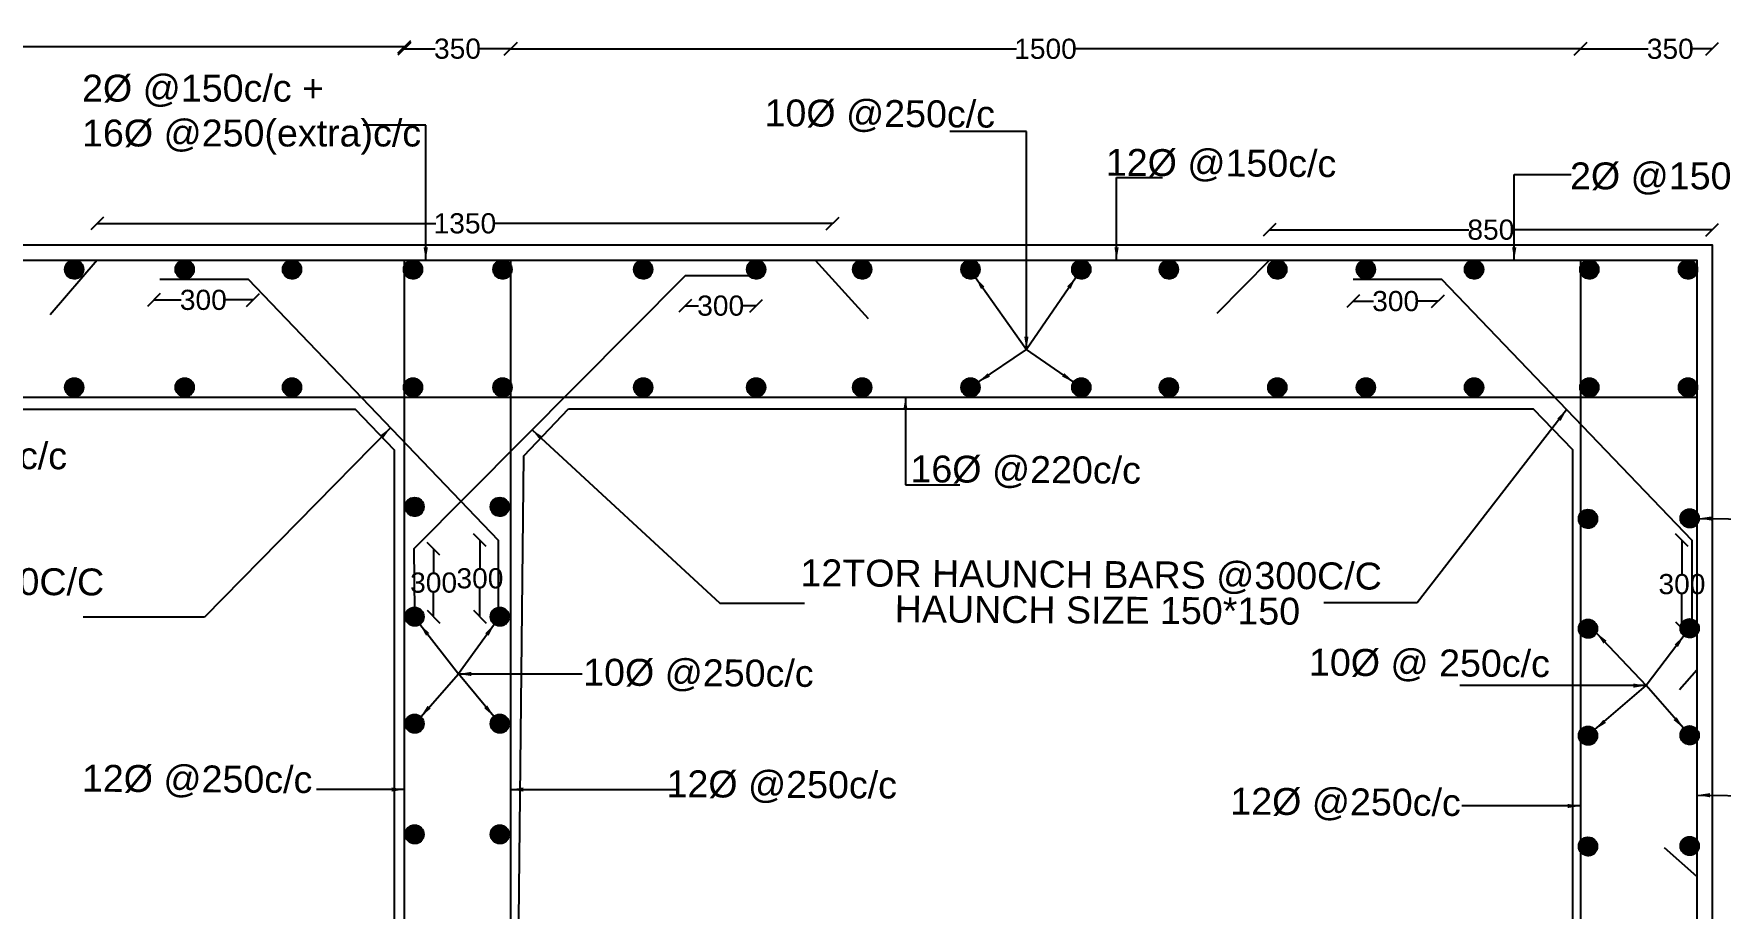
# Model space of a CAD drawing. Header units: millimetres. Extents: x 5124 to 6568637, y 2311 to 91879094.
# Drawn here: x 3779223 to 3791783, y 45939968 to 45946482 of the extents above; entities that cross this region are included whole.
import ezdxf

# ---------------------------------------------------------------- set-up
doc = ezdxf.new("R2010")
doc.units = ezdxf.units.MM
doc.header["$MEASUREMENT"] = 0
doc.layers.add('DIMENSION', color=7, linetype='Continuous')
doc.layers.add('DRAWING', color=7, linetype='Continuous')
doc.styles.get("Standard").update_dxf_attribs({"font": 'arial.ttf', "height": 150})
doc.dimstyles.get("Standard").update_dxf_attribs({"dimtxt": 200, "dimasz": 110, "dimexe": 0.18, "dimexo": 0.0625, "dimgap": 0.09, "dimtad": 0, "dimtih": 1, "dimtoh": 1, "dimdec": 0, "dimzin": 0, "dimdsep": 46, "dimtxsty": 'Standard', "dimblk": 'OBLIQUE', "dimcen": 0.09, "dimse1": 1, "dimse2": 1, "dimadec": 0, "dimazin": 0, "dimtfac": 1, "dimtdec": 0, "dimtofl": 0, "dimtmove": 0, "dimatfit": 3, "dimfxl": 1, "dimtolj": 1, "dimtzin": 0, "dimarcsym": 0})

# ---------------------------------------------------------------- blocks, each defined once
blk = doc.blocks.new('_Oblique')
at = {"color": 0, "linetype": 'ByBlock', "lineweight": -2}
blk.add_line((-0.5, -0.5), (0.5, 0.5), dxfattribs=at)
blk = doc.blocks.new('*D67')
at = {"layer": 'Defpoints', "color": 0, "transparency": 16777216}
for p in [(3781983, 45946384), (3774004, 45944795), (3781983, 45944795)]:
    blk.add_point(p, dxfattribs=at)
at = {"layer": 'DIMENSION', "color": 0, "lineweight": -2, "transparency": 16777216}
for p, q in [((3774004, 45946384), (3777777, 45946384)), ((3781983, 45946384), (3778210, 45946384))]:
    blk.add_line(p, q, dxfattribs=at)
at = {"layer": 'DIMENSION', "color": 0, "lineweight": -2, "transparency": 16777216, "xscale": 95, "yscale": 95, "zscale": 95, "rotation": 180}
blk.add_blockref('_Oblique', (3774004, 45946384), dxfattribs=at)
at = {"layer": 'DIMENSION', "color": 0, "lineweight": -2, "transparency": 16777216, "xscale": 95, "yscale": 95, "zscale": 95}
blk.add_blockref('_Oblique', (3781983, 45946384), dxfattribs=at)
at = {"layer": 'DIMENSION', "color": 0, "transparency": 16777216, "insert": (3777993, 45946384), "char_height": 150, "attachment_point": 5}
blk.add_mtext('\\A1;1500', dxfattribs=at)
blk = doc.blocks.new('*D68')
at = {"layer": 'Defpoints', "color": 0, "transparency": 16777216}
for p in [(3782775, 45946370), (3781983, 45944795), (3782775, 45944795)]:
    blk.add_point(p, dxfattribs=at)
at = {"layer": 'DIMENSION', "color": 0, "lineweight": -2, "transparency": 16777216}
for p, q in [((3781983, 45946370), (3782213, 45946370)), ((3782775, 45946370), (3782544, 45946370))]:
    blk.add_line(p, q, dxfattribs=at)
at = {"layer": 'DIMENSION', "color": 0, "lineweight": -2, "transparency": 16777216, "xscale": 95, "yscale": 95, "zscale": 95, "rotation": 180}
blk.add_blockref('_Oblique', (3781983, 45946370), dxfattribs=at)
at = {"layer": 'DIMENSION', "color": 0, "lineweight": -2, "transparency": 16777216, "xscale": 95, "yscale": 95, "zscale": 95}
blk.add_blockref('_Oblique', (3782775, 45946370), dxfattribs=at)
at = {"layer": 'DIMENSION', "color": 0, "transparency": 16777216, "insert": (3782379, 45946370), "char_height": 150, "attachment_point": 5}
blk.add_mtext('\\A1;350', dxfattribs=at)
blk = doc.blocks.new('*D69')
at = {"layer": 'Defpoints', "color": 0, "transparency": 16777216}
for p in [(3790742, 45946369), (3782775, 45944759), (3790742, 45944795)]:
    blk.add_point(p, dxfattribs=at)
at = {"layer": 'DIMENSION', "color": 0, "lineweight": -2, "transparency": 16777216}
for p, q in [((3782775, 45946369), (3786541, 45946369)), ((3790742, 45946369), (3786975, 45946369))]:
    blk.add_line(p, q, dxfattribs=at)
at = {"layer": 'DIMENSION', "color": 0, "lineweight": -2, "transparency": 16777216, "xscale": 95, "yscale": 95, "zscale": 95, "rotation": 180}
blk.add_blockref('_Oblique', (3782775, 45946369), dxfattribs=at)
at = {"layer": 'DIMENSION', "color": 0, "lineweight": -2, "transparency": 16777216, "xscale": 95, "yscale": 95, "zscale": 95}
blk.add_blockref('_Oblique', (3790742, 45946369), dxfattribs=at)
at = {"layer": 'DIMENSION', "color": 0, "transparency": 16777216, "insert": (3786758, 45946369), "char_height": 150, "attachment_point": 5}
blk.add_mtext('\\A1;1500', dxfattribs=at)
blk = doc.blocks.new('*D70')
at = {"layer": 'Defpoints', "color": 0, "transparency": 16777216}
for p in [(3791723, 45946369), (3791723, 45946123), (3790742, 45932826)]:
    blk.add_point(p, dxfattribs=at)
at = {"layer": 'DIMENSION', "color": 0, "lineweight": -2, "transparency": 16777216}
for p, q in [((3790742, 45946369), (3791246, 45946369)), ((3791723, 45946369), (3791577, 45946369))]:
    blk.add_line(p, q, dxfattribs=at)
at = {"layer": 'DIMENSION', "color": 0, "lineweight": -2, "transparency": 16777216, "xscale": 95, "yscale": 95, "zscale": 95, "rotation": 180}
blk.add_blockref('_Oblique', (3790742, 45946369), dxfattribs=at)
at = {"layer": 'DIMENSION', "color": 0, "lineweight": -2, "transparency": 16777216, "xscale": 95, "yscale": 95, "zscale": 95}
blk.add_blockref('_Oblique', (3791723, 45946369), dxfattribs=at)
at = {"layer": 'DIMENSION', "color": 0, "transparency": 16777216, "insert": (3791411, 45946369), "char_height": 150, "attachment_point": 5}
blk.add_mtext('\\A1;350', dxfattribs=at)
blk = doc.blocks.new('*D71')
at = {"layer": 'Defpoints', "color": 0, "transparency": 16777216}
for p in [(3785173, 45945069), (3779695, 45944795), (3785173, 45944795)]:
    blk.add_point(p, dxfattribs=at)
at = {"layer": 'DIMENSION', "color": 0, "lineweight": -2, "transparency": 16777216}
for p, q in [((3779695, 45945069), (3782217, 45945069)), ((3785173, 45945069), (3782651, 45945069))]:
    blk.add_line(p, q, dxfattribs=at)
at = {"layer": 'DIMENSION', "color": 0, "lineweight": -2, "transparency": 16777216, "xscale": 95, "yscale": 95, "zscale": 95, "rotation": 180}
blk.add_blockref('_Oblique', (3779695, 45945069), dxfattribs=at)
at = {"layer": 'DIMENSION', "color": 0, "lineweight": -2, "transparency": 16777216, "xscale": 95, "yscale": 95, "zscale": 95}
blk.add_blockref('_Oblique', (3785173, 45945069), dxfattribs=at)
at = {"layer": 'DIMENSION', "color": 0, "transparency": 16777216, "insert": (3782434, 45945069), "char_height": 150, "attachment_point": 5}
blk.add_mtext('\\A1;1350', dxfattribs=at)
blk = doc.blocks.new('*D72')
at = {"layer": 'Defpoints', "color": 0, "transparency": 16777216}
for p in [(3784075, 45944679), (3784603, 45944657), (3784075, 45944456)]:
    blk.add_point(p, dxfattribs=at)
at = {"layer": 'DIMENSION', "color": 0, "lineweight": -2, "transparency": 16777216}
for p, q in [((3784075, 45944456), (3784174, 45944456)), ((3784603, 45944456), (3784505, 45944456))]:
    blk.add_line(p, q, dxfattribs=at)
at = {"layer": 'DIMENSION', "color": 0, "lineweight": -2, "transparency": 16777216, "xscale": 95, "yscale": 95, "zscale": 95, "rotation": 180}
blk.add_blockref('_Oblique', (3784075, 45944456), dxfattribs=at)
at = {"layer": 'DIMENSION', "color": 0, "lineweight": -2, "transparency": 16777216, "xscale": 95, "yscale": 95, "zscale": 95}
blk.add_blockref('_Oblique', (3784603, 45944456), dxfattribs=at)
at = {"layer": 'DIMENSION', "color": 0, "transparency": 16777216, "insert": (3784339, 45944456), "char_height": 150, "attachment_point": 5}
blk.add_mtext('\\A1;300', dxfattribs=at)
blk = doc.blocks.new('*D73')
at = {"layer": 'Defpoints', "color": 0, "transparency": 16777216}
for p in [(3780117, 45944643), (3780856, 45944616), (3780856, 45944499)]:
    blk.add_point(p, dxfattribs=at)
at = {"layer": 'DIMENSION', "color": 0, "lineweight": -2, "transparency": 16777216}
for p, q in [((3780117, 45944499), (3780321, 45944499)), ((3780856, 45944499), (3780652, 45944499))]:
    blk.add_line(p, q, dxfattribs=at)
at = {"layer": 'DIMENSION', "color": 0, "lineweight": -2, "transparency": 16777216, "xscale": 95, "yscale": 95, "zscale": 95, "rotation": 180}
blk.add_blockref('_Oblique', (3780117, 45944499), dxfattribs=at)
at = {"layer": 'DIMENSION', "color": 0, "lineweight": -2, "transparency": 16777216, "xscale": 95, "yscale": 95, "zscale": 95}
blk.add_blockref('_Oblique', (3780856, 45944499), dxfattribs=at)
at = {"layer": 'DIMENSION', "color": 0, "transparency": 16777216, "insert": (3780486, 45944499), "char_height": 150, "attachment_point": 5}
blk.add_mtext('\\A1;300', dxfattribs=at)
blk = doc.blocks.new('*D81')
at = {"layer": 'Defpoints', "color": 0, "transparency": 16777216}
for p in [(3782053, 45942646), (3782201, 45942646), (3782059, 45942140)]:
    blk.add_point(p, dxfattribs=at)
at = {"layer": 'DIMENSION', "color": 0, "lineweight": -2, "transparency": 16777216}
for p, q in [((3782201, 45942646), (3782201, 45942470)), ((3782201, 45942140), (3782201, 45942316))]:
    blk.add_line(p, q, dxfattribs=at)
at = {"layer": 'DIMENSION', "color": 0, "lineweight": -2, "transparency": 16777216, "xscale": 95, "yscale": 95, "zscale": 95}
for p, rotation in [((3782201, 45942646), 90), ((3782201, 45942140), 270)]:
    blk.add_blockref('_Oblique', p, dxfattribs=dict(at, rotation=rotation))
at = {"layer": 'DIMENSION', "color": 0, "transparency": 16777216, "insert": (3782201, 45942393), "char_height": 150, "attachment_point": 5}
blk.add_mtext('\\A1;300', dxfattribs=at)
blk = doc.blocks.new('*D82')
at = {"layer": 'Defpoints', "color": 0, "transparency": 16777216}
for p in [(3782682, 45942710), (3782546, 45942140), (3782694, 45942140)]:
    blk.add_point(p, dxfattribs=at)
at = {"layer": 'DIMENSION', "color": 0, "lineweight": -2, "transparency": 16777216}
for p, q in [((3782546, 45942710), (3782546, 45942502)), ((3782546, 45942140), (3782546, 45942348))]:
    blk.add_line(p, q, dxfattribs=at)
at = {"layer": 'DIMENSION', "color": 0, "lineweight": -2, "transparency": 16777216, "xscale": 95, "yscale": 95, "zscale": 95}
for p, rotation in [((3782546, 45942710), 90), ((3782546, 45942140), 270)]:
    blk.add_blockref('_Oblique', p, dxfattribs=dict(at, rotation=rotation))
at = {"layer": 'DIMENSION', "color": 0, "transparency": 16777216, "insert": (3782546, 45942425), "char_height": 150, "attachment_point": 5}
blk.add_mtext('\\A1;300', dxfattribs=at)
blk = doc.blocks.new('*D83')
at = {"layer": 'Defpoints', "color": 0, "transparency": 16777216}
for p in [(3789050, 45944654), (3789681, 45944654), (3789681, 45944490)]:
    blk.add_point(p, dxfattribs=at)
at = {"layer": 'DIMENSION', "color": 0, "lineweight": -2, "transparency": 16777216}
for p, q in [((3789050, 45944490), (3789200, 45944490)), ((3789681, 45944490), (3789531, 45944490))]:
    blk.add_line(p, q, dxfattribs=at)
at = {"layer": 'DIMENSION', "color": 0, "lineweight": -2, "transparency": 16777216, "xscale": 95, "yscale": 95, "zscale": 95, "rotation": 180}
blk.add_blockref('_Oblique', (3789050, 45944490), dxfattribs=at)
at = {"layer": 'DIMENSION', "color": 0, "lineweight": -2, "transparency": 16777216, "xscale": 95, "yscale": 95, "zscale": 95}
blk.add_blockref('_Oblique', (3789681, 45944490), dxfattribs=at)
at = {"layer": 'DIMENSION', "color": 0, "transparency": 16777216, "insert": (3789366, 45944490), "char_height": 150, "attachment_point": 5}
blk.add_mtext('\\A1;300', dxfattribs=at)
blk = doc.blocks.new('*D84')
at = {"layer": 'Defpoints', "color": 0, "transparency": 16777216}
for p in [(3791723, 45945022), (3788427, 45944795), (3791723, 45944726)]:
    blk.add_point(p, dxfattribs=at)
at = {"layer": 'DIMENSION', "color": 0, "lineweight": -2, "transparency": 16777216}
for p, q in [((3788427, 45945022), (3789910, 45945022)), ((3791723, 45945022), (3790241, 45945022))]:
    blk.add_line(p, q, dxfattribs=at)
at = {"layer": 'DIMENSION', "color": 0, "lineweight": -2, "transparency": 16777216, "xscale": 95, "yscale": 95, "zscale": 95, "rotation": 180}
blk.add_blockref('_Oblique', (3788427, 45945022), dxfattribs=at)
at = {"layer": 'DIMENSION', "color": 0, "lineweight": -2, "transparency": 16777216, "xscale": 95, "yscale": 95, "zscale": 95}
blk.add_blockref('_Oblique', (3791723, 45945022), dxfattribs=at)
at = {"layer": 'DIMENSION', "color": 0, "transparency": 16777216, "insert": (3790075, 45945022), "char_height": 150, "attachment_point": 5}
blk.add_mtext('\\A1;850', dxfattribs=at)
blk = doc.blocks.new('*D85')
at = {"layer": 'Defpoints', "color": 0, "transparency": 16777216}
for p in [(3791571, 45942710), (3791498, 45942054), (3791555, 45942054)]:
    blk.add_point(p, dxfattribs=at)
at = {"layer": 'DIMENSION', "color": 0, "lineweight": -2, "transparency": 16777216}
for p, q in [((3791498, 45942710), (3791498, 45942459)), ((3791498, 45942054), (3791498, 45942305))]:
    blk.add_line(p, q, dxfattribs=at)
at = {"layer": 'DIMENSION', "color": 0, "lineweight": -2, "transparency": 16777216, "xscale": 95, "yscale": 95, "zscale": 95}
for p, rotation in [((3791498, 45942710), 90), ((3791498, 45942054), 270)]:
    blk.add_blockref('_Oblique', p, dxfattribs=dict(at, rotation=rotation))
at = {"layer": 'DIMENSION', "color": 0, "transparency": 16777216, "insert": (3791498, 45942382), "char_height": 150, "attachment_point": 5}
blk.add_mtext('\\A1;300', dxfattribs=at)

msp = doc.modelspace()

# ---------------------------------------------------------------- hatches: boundary and pattern name
at = {"layer": 'DRAWING'}
h = msp.add_hatch(dxfattribs=at)
h.set_pattern_fill('ANSI31', color=256, scale=0.911215, style=0)
h.set_pattern_definition([(45, (504510.06218, 4078935.02921), (-0.0805408256441, 0.0805408256441), [])])
h.paths.add_polyline_path([(3779593.5, 45944726.3, 0.9586945), (3779455.7, 45944732.1), (3779455.7, 45944720.4, 0.9586945)])
h = msp.add_hatch(dxfattribs=at)
h.set_pattern_fill('ANSI31', color=256, scale=0.911215, style=0)
h.set_pattern_definition([(45, (505332.8922, 4078935.02921), (-0.0805408256441, 0.0805408256441), [])])
h.paths.add_polyline_path([(3780416.3, 45944726.3, 0.9586945), (3780278.5, 45944732.1), (3780278.5, 45944720.4, 0.9586945)])
h = msp.add_hatch(dxfattribs=at)
h.set_pattern_fill('ANSI31', color=256, scale=0.911215, style=0)
h.set_pattern_definition([(45, (506132.35743, 4078935.02921), (-0.0805408256441, 0.0805408256441), [])])
h.paths.add_polyline_path([(3781215.8, 45944726.3, 0.9586945), (3781078, 45944732.1), (3781078, 45944720.4, 0.9586945)])
h = msp.add_hatch(dxfattribs=at)
h.set_pattern_fill('ANSI31', color=256, scale=0.911215, style=0)
h.set_pattern_definition([(45, (507033.4595, 4078935.02921), (-0.0805408256441, 0.0805408256441), [])])
h.paths.add_polyline_path([(3782116.9, 45944726.3, 0.9586945), (3781979.1, 45944732.1), (3781979.1, 45944720.4, 0.9586945)])
h = msp.add_hatch(dxfattribs=at)
h.set_pattern_fill('ANSI31', color=256, scale=0.911215, style=0)
h.set_pattern_definition([(45, (507699.87523, 4078935.02921), (-0.0805408256441, 0.0805408256441), [])])
h.paths.add_polyline_path([(3782783.3, 45944726.3, 0.9586945), (3782645.5, 45944732.1), (3782645.5, 45944720.4, 0.9586945)])
h = msp.add_hatch(dxfattribs=at)
h.set_pattern_fill('ANSI31', color=256, scale=0.911215, style=0)
h.set_pattern_definition([(45, (508747.65626, 4078935.02921), (-0.0805408256441, 0.0805408256441), [])])
h.paths.add_polyline_path([(3783831.1, 45944726.3, 0.9586945), (3783693.3, 45944732.1), (3783693.3, 45944720.4, 0.9586945)])
h = msp.add_hatch(dxfattribs=at)
h.set_pattern_fill('ANSI31', color=256, scale=0.911215, style=0)
h.set_pattern_definition([(45, (509588.52909, 4078935.02921), (-0.0805408256441, 0.0805408256441), [])])
h.paths.add_polyline_path([(3784672, 45944726.3, 0.9586945), (3784534.2, 45944732.1), (3784534.2, 45944720.4, 0.9586945)])
h = msp.add_hatch(dxfattribs=at)
h.set_pattern_fill('ANSI31', color=256, scale=0.911215, style=0)
h.set_pattern_definition([(45, (510378.25899, 4078935.02921), (-0.0805408256441, 0.0805408256441), [])])
h.paths.add_polyline_path([(3785461.7, 45944726.3, 0.9586945), (3785323.9, 45944732.1), (3785323.9, 45944720.4, 0.9586945)])
h = msp.add_hatch(dxfattribs=at)
h.set_pattern_fill('ANSI31', color=256, scale=0.911215, style=0)
h.set_pattern_definition([(45, (511185.38268, 4078935.02921), (-0.0805408256441, 0.0805408256441), [])])
h.paths.add_polyline_path([(3786268.8, 45944726.3, 0.9586945), (3786131, 45944732.1), (3786131, 45944720.4, 0.9586945)])
h = msp.add_hatch(dxfattribs=at)
h.set_pattern_fill('ANSI31', color=256, scale=0.911215, style=0)
h.set_pattern_definition([(45, (512010.41938, 4078935.02921), (-0.0805408256441, 0.0805408256441), [])])
h.paths.add_polyline_path([(3787093.9, 45944726.3, 0.9586945), (3786956.1, 45944732.1), (3786956.1, 45944720.4, 0.9586945)])
h = msp.add_hatch(dxfattribs=at)
h.set_pattern_fill('ANSI31', color=256, scale=0.911215, style=0)
h.set_pattern_definition([(45, (512662.68643, 4078935.02921), (-0.0805408256441, 0.0805408256441), [])])
h.paths.add_polyline_path([(3787746.1, 45944726.3, 0.9586945), (3787608.3, 45944732.1), (3787608.3, 45944720.4, 0.9586945)])
h = msp.add_hatch(dxfattribs=at)
h.set_pattern_fill('ANSI31', color=256, scale=0.911215, style=0)
h.set_pattern_definition([(45, (513469.81012, 4078935.02921), (-0.0805408256441, 0.0805408256441), [])])
h.paths.add_polyline_path([(3788553.3, 45944726.3, 0.9586945), (3788415.5, 45944732.1), (3788415.5, 45944720.4, 0.9586945)])
h = msp.add_hatch(dxfattribs=at)
h.set_pattern_fill('ANSI31', color=256, scale=0.911215, style=0)
h.set_pattern_definition([(45, (514129.86544, 4078935.02921), (-0.0805408256441, 0.0805408256441), [])])
h.paths.add_polyline_path([(3789213.3, 45944726.3, 0.9586945), (3789075.5, 45944732.1), (3789075.5, 45944720.4, 0.9586945)])
h = msp.add_hatch(dxfattribs=at)
h.set_pattern_fill('ANSI31', color=256, scale=0.911215, style=0)
h.set_pattern_definition([(45, (514935.43147, 4078935.02921), (-0.0805408256441, 0.0805408256441), [])])
h.paths.add_polyline_path([(3790018.9, 45944726.3, 0.9586945), (3789881.1, 45944732.1), (3789881.1, 45944720.4, 0.9586945)])
h = msp.add_hatch(dxfattribs=at)
h.set_pattern_fill('ANSI31', color=256, scale=0.911215, style=0)
h.set_pattern_definition([(45, (515793.56829, 4078935.02921), (-0.0805408256441, 0.0805408256441), [])])
h.paths.add_polyline_path([(3790877, 45944726.3, 0.9586945), (3790739.2, 45944732.1), (3790739.2, 45944720.4, 0.9586945)])
h = msp.add_hatch(dxfattribs=at)
h.set_pattern_fill('ANSI31', color=256, scale=0.911215, style=0)
h.set_pattern_definition([(45, (516528.39093, 4078935.02921), (-0.0805408256441, 0.0805408256441), [])])
h.paths.add_polyline_path([(3791611.8, 45944726.3, 0.9586945), (3791474, 45944732.1), (3791474, 45944720.4, 0.9586945)])
h = msp.add_hatch(dxfattribs=at)
h.set_pattern_fill('ANSI31', color=256, scale=0.911215, style=0)
h.set_pattern_definition([(45, (504510.06218, 4078056.74229), (-0.0805408256441, 0.0805408256441), [])])
h.paths.add_polyline_path([(3779593.5, 45943848, 0.9586945), (3779455.7, 45943853.8), (3779455.7, 45943842.2, 0.9586945)])
h = msp.add_hatch(dxfattribs=at)
h.set_pattern_fill('ANSI31', color=256, scale=0.911215, style=0)
h.set_pattern_definition([(45, (505332.8922, 4078056.74229), (-0.0805408256441, 0.0805408256441), [])])
h.paths.add_polyline_path([(3780416.3, 45943848, 0.9586945), (3780278.5, 45943853.8), (3780278.5, 45943842.2, 0.9586945)])
h = msp.add_hatch(dxfattribs=at)
h.set_pattern_fill('ANSI31', color=256, scale=0.911215, style=0)
h.set_pattern_definition([(45, (506132.35743, 4078056.74229), (-0.0805408256441, 0.0805408256441), [])])
h.paths.add_polyline_path([(3781215.8, 45943848, 0.9586945), (3781078, 45943853.8), (3781078, 45943842.2, 0.9586945)])
h = msp.add_hatch(dxfattribs=at)
h.set_pattern_fill('ANSI31', color=256, scale=0.911215, style=0)
h.set_pattern_definition([(45, (507033.4595, 4078056.74229), (-0.0805408256441, 0.0805408256441), [])])
h.paths.add_polyline_path([(3782116.9, 45943848, 0.9586945), (3781979.1, 45943853.8), (3781979.1, 45943842.2, 0.9586945)])
h = msp.add_hatch(dxfattribs=at)
h.set_pattern_fill('ANSI31', color=256, scale=0.911215, style=0)
h.set_pattern_definition([(45, (507699.87523, 4078056.74229), (-0.0805408256441, 0.0805408256441), [])])
h.paths.add_polyline_path([(3782783.3, 45943848, 0.9586945), (3782645.5, 45943853.8), (3782645.5, 45943842.2, 0.9586945)])
h = msp.add_hatch(dxfattribs=at)
h.set_pattern_fill('ANSI31', color=256, scale=0.911215, style=0)
h.set_pattern_definition([(45, (508747.65626, 4078056.74229), (-0.0805408256441, 0.0805408256441), [])])
h.paths.add_polyline_path([(3783831.1, 45943848, 0.9586945), (3783693.3, 45943853.8), (3783693.3, 45943842.2, 0.9586945)])
h = msp.add_hatch(dxfattribs=at)
h.set_pattern_fill('ANSI31', color=256, scale=0.911215, style=0)
h.set_pattern_definition([(45, (509588.52909, 4078056.74229), (-0.0805408256441, 0.0805408256441), [])])
h.paths.add_polyline_path([(3784672, 45943848, 0.9586945), (3784534.2, 45943853.8), (3784534.2, 45943842.2, 0.9586945)])
h = msp.add_hatch(dxfattribs=at)
h.set_pattern_fill('ANSI31', color=256, scale=0.911215, style=0)
h.set_pattern_definition([(45, (510378.25899, 4078056.74229), (-0.0805408256441, 0.0805408256441), [])])
h.paths.add_polyline_path([(3785461.7, 45943848, 0.9586945), (3785323.9, 45943853.8), (3785323.9, 45943842.2, 0.9586945)])
h = msp.add_hatch(dxfattribs=at)
h.set_pattern_fill('ANSI31', color=256, scale=0.911215, style=0)
h.set_pattern_definition([(45, (511185.38268, 4078056.74229), (-0.0805408256441, 0.0805408256441), [])])
h.paths.add_polyline_path([(3786268.8, 45943848, 0.9586945), (3786131, 45943853.8), (3786131, 45943842.2, 0.9586945)])
h = msp.add_hatch(dxfattribs=at)
h.set_pattern_fill('ANSI31', color=256, scale=0.911215, style=0)
h.set_pattern_definition([(45, (512010.41938, 4078056.74229), (-0.0805408256441, 0.0805408256441), [])])
h.paths.add_polyline_path([(3787093.9, 45943848, 0.9586945), (3786956.1, 45943853.8), (3786956.1, 45943842.2, 0.9586945)])
h = msp.add_hatch(dxfattribs=at)
h.set_pattern_fill('ANSI31', color=256, scale=0.911215, style=0)
h.set_pattern_definition([(45, (512662.68643, 4078056.74229), (-0.0805408256441, 0.0805408256441), [])])
h.paths.add_polyline_path([(3787746.1, 45943848, 0.9586945), (3787608.3, 45943853.8), (3787608.3, 45943842.2, 0.9586945)])
h = msp.add_hatch(dxfattribs=at)
h.set_pattern_fill('ANSI31', color=256, scale=0.911215, style=0)
h.set_pattern_definition([(45, (513469.81012, 4078056.74229), (-0.0805408256441, 0.0805408256441), [])])
h.paths.add_polyline_path([(3788553.3, 45943848, 0.9586945), (3788415.5, 45943853.8), (3788415.5, 45943842.2, 0.9586945)])
h = msp.add_hatch(dxfattribs=at)
h.set_pattern_fill('ANSI31', color=256, scale=0.911215, style=0)
h.set_pattern_definition([(45, (514129.86544, 4078056.74229), (-0.0805408256441, 0.0805408256441), [])])
h.paths.add_polyline_path([(3789213.3, 45943848, 0.9586945), (3789075.5, 45943853.8), (3789075.5, 45943842.2, 0.9586945)])
h = msp.add_hatch(dxfattribs=at)
h.set_pattern_fill('ANSI31', color=256, scale=0.911215, style=0)
h.set_pattern_definition([(45, (514935.43147, 4078056.74229), (-0.0805408256441, 0.0805408256441), [])])
h.paths.add_polyline_path([(3790018.9, 45943848, 0.9586945), (3789881.1, 45943853.8), (3789881.1, 45943842.2, 0.9586945)])
h = msp.add_hatch(dxfattribs=at)
h.set_pattern_fill('ANSI31', color=256, scale=0.911215, style=0)
h.set_pattern_definition([(45, (515793.56829, 4078056.74229), (-0.0805408256441, 0.0805408256441), [])])
h.paths.add_polyline_path([(3790877, 45943848, 0.9586945), (3790739.2, 45943853.8), (3790739.2, 45943842.2, 0.9586945)])
h = msp.add_hatch(dxfattribs=at)
h.set_pattern_fill('ANSI31', color=256, scale=0.911215, style=0)
h.set_pattern_definition([(45, (516528.39093, 4078056.74229), (-0.0805408256441, 0.0805408256441), [])])
h.paths.add_polyline_path([(3791611.8, 45943848, 0.9586945), (3791474, 45943853.8), (3791474, 45943842.2, 0.9586945)])
h = msp.add_hatch(dxfattribs=at)
h.set_pattern_fill('ANSI31', color=256, scale=0.911215, style=0)
h.set_pattern_definition([(45, (507044.86059, 4077167.22395), (-0.0805408256441, 0.0805408256441), [])])
h.paths.add_polyline_path([(3782128.3, 45942958.5, 0.9586945), (3781990.5, 45942964.3), (3781990.5, 45942952.6, 0.9586945)])
h = msp.add_hatch(dxfattribs=at)
h.set_pattern_fill('ANSI31', color=256, scale=0.911215, style=0)
h.set_pattern_definition([(45, (507679.34445, 4077167.22395), (-0.0805408256441, 0.0805408256441), [])])
h.paths.add_polyline_path([(3782762.8, 45942958.5, 0.9586945), (3782625, 45942964.3), (3782625, 45942952.6, 0.9586945)])
h = msp.add_hatch(dxfattribs=at)
h.set_pattern_fill('ANSI31', color=256, scale=0.911215, style=0)
h.set_pattern_definition([(45, (515783.68146, 4077077.71229), (-0.0805408256441, 0.0805408256441), [])])
h.paths.add_polyline_path([(3790867.1, 45942868.9, 0.9586945), (3790729.3, 45942874.8), (3790729.3, 45942863.1, 0.9586945)])
h = msp.add_hatch(dxfattribs=at)
h.set_pattern_fill('ANSI31', color=256, scale=0.911215, style=0)
h.set_pattern_definition([(45, (516540.87119, 4077081.20366), (-0.0805408256441, 0.0805408256441), [])])
h.paths.add_polyline_path([(3791624.3, 45942872.4, 0.9586945), (3791486.5, 45942878.2), (3791486.5, 45942866.6, 0.9586945)])
h = msp.add_hatch(dxfattribs=at)
h.set_pattern_fill('ANSI31', color=256, scale=0.911215, style=0)
h.set_pattern_definition([(45, (507044.86059, 4076349.03803), (-0.0805408256441, 0.0805408256441), [])])
h.paths.add_polyline_path([(3782128.3, 45942140.3, 0.9586945), (3781990.5, 45942146.1), (3781990.5, 45942134.5, 0.9586945)])
h = msp.add_hatch(dxfattribs=at)
h.set_pattern_fill('ANSI31', color=256, scale=0.911215, style=0)
h.set_pattern_definition([(45, (507679.34445, 4076349.03803), (-0.0805408256441, 0.0805408256441), [])])
h.paths.add_polyline_path([(3782762.8, 45942140.3, 0.9586945), (3782625, 45942146.1), (3782625, 45942134.5, 0.9586945)])
h = msp.add_hatch(dxfattribs=at)
h.set_pattern_fill('ANSI31', color=256, scale=0.911215, style=0)
h.set_pattern_definition([(45, (515783.68146, 4076259.52637), (-0.0805408256441, 0.0805408256441), [])])
h.paths.add_polyline_path([(3790867.1, 45942050.8, 0.9586945), (3790729.3, 45942056.6), (3790729.3, 45942044.9, 0.9586945)])
h = msp.add_hatch(dxfattribs=at)
h.set_pattern_fill('ANSI31', color=256, scale=0.911215, style=0)
h.set_pattern_definition([(45, (516540.87119, 4076263.01774), (-0.0805408256441, 0.0805408256441), [])])
h.paths.add_polyline_path([(3791624.3, 45942054.2, 0.9586945), (3791486.5, 45942060.1), (3791486.5, 45942048.4, 0.9586945)])
h = msp.add_hatch(dxfattribs=at)
h.set_pattern_fill('ANSI31', color=256, scale=0.911215, style=0)
h.set_pattern_definition([(45, (507044.86059, 4075552.10134), (-0.0805408256441, 0.0805408256441), [])])
h.paths.add_polyline_path([(3782128.3, 45941343.3, 0.9586945), (3781990.5, 45941349.1), (3781990.5, 45941337.5, 0.9586945)])
h = msp.add_hatch(dxfattribs=at)
h.set_pattern_fill('ANSI31', color=256, scale=0.911215, style=0)
h.set_pattern_definition([(45, (507679.34445, 4075552.10134), (-0.0805408256441, 0.0805408256441), [])])
h.paths.add_polyline_path([(3782762.8, 45941343.3, 0.9586945), (3782625, 45941349.1), (3782625, 45941337.5, 0.9586945)])
h = msp.add_hatch(dxfattribs=at)
h.set_pattern_fill('ANSI31', color=256, scale=0.911215, style=0)
h.set_pattern_definition([(45, (515783.68146, 4075462.58969), (-0.0805408256441, 0.0805408256441), [])])
h.paths.add_polyline_path([(3790867.1, 45941253.8, 0.9586945), (3790729.3, 45941259.6), (3790729.3, 45941248, 0.9586945)])
h = msp.add_hatch(dxfattribs=at)
h.set_pattern_fill('ANSI31', color=256, scale=0.911215, style=0)
h.set_pattern_definition([(45, (516540.87119, 4075466.08106), (-0.0805408256441, 0.0805408256441), [])])
h.paths.add_polyline_path([(3791624.3, 45941257.3, 0.9586945), (3791486.5, 45941263.1), (3791486.5, 45941251.5, 0.9586945)])
h = msp.add_hatch(dxfattribs=at)
h.set_pattern_fill('ANSI31', color=256, scale=0.911215, style=0)
h.set_pattern_definition([(45, (507044.86059, 4074727.35405), (-0.0805408256441, 0.0805408256441), [])])
h.paths.add_polyline_path([(3782128.3, 45940518.6, 0.9586945), (3781990.5, 45940524.4), (3781990.5, 45940512.8, 0.9586945)])
h = msp.add_hatch(dxfattribs=at)
h.set_pattern_fill('ANSI31', color=256, scale=0.911215, style=0)
h.set_pattern_definition([(45, (507679.34445, 4074727.35405), (-0.0805408256441, 0.0805408256441), [])])
h.paths.add_polyline_path([(3782762.8, 45940518.6, 0.9586945), (3782625, 45940524.4), (3782625, 45940512.8, 0.9586945)])
h = msp.add_hatch(dxfattribs=at)
h.set_pattern_fill('ANSI31', color=256, scale=0.911215, style=0)
h.set_pattern_definition([(45, (515783.68146, 4074637.84239), (-0.0805408256441, 0.0805408256441), [])])
h.paths.add_polyline_path([(3790867.1, 45940429.1, 0.9586945), (3790729.3, 45940434.9), (3790729.3, 45940423.3, 0.9586945)])
h = msp.add_hatch(dxfattribs=at)
h.set_pattern_fill('ANSI31', color=256, scale=0.911215, style=0)
h.set_pattern_definition([(45, (516540.87119, 4074641.33376), (-0.0805408256441, 0.0805408256441), [])])
h.paths.add_polyline_path([(3791624.3, 45940432.6, 0.9586945), (3791486.5, 45940438.4), (3791486.5, 45940426.7, 0.9586945)])

# ---------------------------------------------------------------- linework, layer by layer
at = {"layer": 'DIMENSION'}
for points in [[(3772988.6, 45944909.1), (3791723.2, 45944909.1), (3791723.2, 45936796.7), (3772988.6, 45936796.7)], [(3773102.6, 45944795.1), (3791609.2, 45944795.1), (3791609.2, 45936910.7), (3773102.6, 45936910.7)]]:
    msp.add_lwpolyline(points, close=True, dxfattribs=at)
for points in [[(3779695.2, 45944795.1), (3779345.3, 45944388.8)], [(3781982.7, 45944795.1), (3781982.7, 45936910.7)], [(3782774.9, 45944795.1), (3782774.9, 45936910.7)], [(3785041.8, 45944795.1), (3785438.1, 45944361.2)], [(3788427.3, 45944795.1), (3788033.2, 45944399.5)], [(3790741.5, 45944795.1), (3790741.5, 45936910.7)], [(3773102.6, 45943775.5), (3791609.2, 45943775.5)]]:
    msp.add_lwpolyline(points, dxfattribs=at)
at = {"layer": 'DRAWING'}
for points in [[(3780161.7, 45944654), (3780792.1, 45944654), (3780819, 45944654), (3782682.5, 45942709.6), (3782682.5, 45942090.2)], [(3784643.6, 45944679), (3784075.1, 45944679), (3782052.9, 45942645.7), (3782059.8, 45942181.7)], [(3789050.3, 45944654), (3789680.8, 45944654), (3789707.6, 45944654), (3791571.1, 45942709.6), (3791571.1, 45942090.2)], [(3774282.3, 45943686.4), (3781615.7, 45943686.4), (3781906.8, 45943383.7), (3781906.8, 45938306.5), (3781626.1, 45938063.3), (3774257, 45938063.3), (3774042.4, 45938266.1), (3774042.4, 45943449.7), (3774282.3, 45943686.4)], [(3783206.6, 45943688.9), (3790390.8, 45943688.5), (3790681.8, 45943385.9), (3790681.8, 45938308.6), (3790401.2, 45938065.4), (3783032, 45938065.4), (3782817.5, 45938268.2), (3782872.3, 45943338.2), (3783206.6, 45943688.9)], [(3791609.2, 45941742.5), (3791479.7, 45941595.4)], [(3791609.2, 45940203.9), (3791369.2, 45940418.4)]]:
    msp.add_lwpolyline(points, dxfattribs=at)
for centre in [(3779524.5, 45944726.3), (3780347.3, 45944726.3), (3781146.8, 45944726.3), (3782047.9, 45944726.3), (3782714.3, 45944726.3), (3783762.1, 45944726.3), (3784603, 45944726.3), (3785392.7, 45944726.3), (3786199.8, 45944726.3), (3787024.8, 45944726.3), (3787677.1, 45944726.3), (3788484.2, 45944726.3), (3789144.3, 45944726.3), (3789949.9, 45944726.3), (3790808, 45944726.3), (3791542.8, 45944726.3), (3779524.5, 45943848), (3780347.3, 45943848), (3781146.8, 45943848), (3782047.9, 45943848), (3782714.3, 45943848), (3783762.1, 45943848), (3784603, 45943848), (3785392.7, 45943848), (3786199.8, 45943848), (3787024.8, 45943848), (3787677.1, 45943848), (3788484.2, 45943848), (3789144.3, 45943848), (3789949.9, 45943848), (3790808, 45943848), (3791542.8, 45943848), (3782059.3, 45942958.5), (3782693.8, 45942958.5), (3790798.1, 45942868.9), (3791555.3, 45942872.4), (3782059.3, 45942140.3), (3782693.8, 45942140.3), (3790798.1, 45942050.8), (3791555.3, 45942054.2), (3782059.3, 45941343.3), (3782693.8, 45941343.3), (3790798.1, 45941253.8), (3791555.3, 45941257.3), (3782059.3, 45940518.6), (3782693.8, 45940518.6), (3790798.1, 45940429.1), (3791555.3, 45940432.6)]:
    msp.add_circle(centre, 69, dxfattribs=at)

# ---------------------------------------------------------------- texts
for s, p in [('10Ø @250c/c ', (3784665, 45945793.1)), ('12Ø @150c/c ', (3787206.9, 45945424.7)), ('16Ø @220c/c  ', (3777754.2, 45943248)), ('16Ø @220c/c  ', (3785751.8, 45943141.3)), ('12TOR HAUNCH BARS @300C/C', (3784932.5, 45942367.5)), ('12TOR HAUNCH BARS @300C/C', (3775416.9, 45942323.9)), (' HAUNCH SIZE 150*150', (3785556.8, 45942098.8)), ('10Ø @250c/c  ', (3783314.3, 45941627.6)), ('10Ø @ 250c/c ', (3788719.8, 45941701.4)), ('12Ø @250c/c  ', (3779581.1, 45940837.1)), ('12Ø @250c/c  ', (3783935, 45940796)), ('12Ø @250c/c  ', (3788134, 45940666.2))]:
    msp.add_text(s, height=200.467, rotation=359.65712, dxfattribs=at).set_placement(p)
at = {"layer": 'DRAWING', "char_height": 200.467, "width": 4532.874, "attachment_point": 1}
for s, insert in [('2Ø @150c/c +\\P16Ø @250(extra)c/c ', (3779582.7, 45946177)), ('2Ø @150c/c +16Ø @250(extra)c/c ', (3790664.2, 45945523.5))]:
    msp.add_mtext(s, dxfattribs=dict(at, insert=insert))

# ---------------------------------------------------------------- dimensions: what is measured, and where the dimension line sits
at = {"layer": 'DIMENSION'}
for base, p1, p2, text, picture, middle in [((3781982.7, 45946383.7), (3774004, 45944795.1), (3781982.7, 45944795.1), '1500', '*D67', (3777993.4, 45946383.7)), ((3782774.9, 45946369.7), (3781982.7, 45944795.1), (3782774.9, 45944795.1), '350', '*D68', (3782378.8, 45946369.7)), ((3790741.5, 45946369.3), (3782774.9, 45944759.3), (3790741.5, 45944795.1), '1500', '*D69', (3786758.2, 45946369.3)), ((3785172.8, 45945068.9), (3779695.2, 45944795.1), (3785172.8, 45944795.1), '1350', '*D71', (3782434, 45945068.9)), ((3791723.2, 45945021.6), (3788427.3, 45944795.1), (3791723.2, 45944725.5), '850', '*D84', (3790075.3, 45945021.6)), ((3780855.6, 45944499.5), (3780116.6, 45944643.5), (3780855.6, 45944615.8), '300', '*D73', (3780486.1, 45944499.5)), ((3784075.1, 45944456.4), (3784603, 45944657.2), (3784075.1, 45944679), '300', '*D72', (3784339.1, 45944456.4)), ((3789680.8, 45944490), (3789050.3, 45944654), (3789680.8, 45944654), '300', '*D83', (3789365.5, 45944490))]:
    dim = msp.add_linear_dim(base=base, p1=p1, p2=p2, text=text, dimstyle='Standard', override={"dimasz": 95, "dimfxl": 2000, "dimarcsym": 1}, dxfattribs=at)
    dim.commit()
    dim.dimension.update_dxf_attribs({"geometry": picture, "text_midpoint": middle})
dim = msp.add_linear_dim(base=(3791723.2, 45946369.3), p1=(3790741.5, 45932826.1), p2=(3791723.2, 45946123.2), text='350', dimstyle='Standard', override={"dimasz": 95, "dimfxl": 2000, "dimarcsym": 1}, dxfattribs=at)
dim.commit()
dim.dimension.update_dxf_attribs({"geometry": '*D70', "text_midpoint": (3791411.3, 45946369.3), "dimtype": 160})
for base, p1, p2, picture, middle in [((3782200.7, 45942645.7), (3782059.3, 45942140.3), (3782052.9, 45942645.7), '*D81', (3782200.7, 45942393)), ((3782546.4, 45942140.3), (3782682.5, 45942709.6), (3782693.8, 45942140.3), '*D82', (3782546.4, 45942424.9)), ((3791498.4, 45942054.2), (3791571.1, 45942709.6), (3791555.3, 45942054.2), '*D85', (3791498.4, 45942381.9))]:
    dim = msp.add_linear_dim(base=base, p1=p1, p2=p2, angle=90, text='300', dimstyle='Standard', override={"dimasz": 95, "dimfxl": 2000, "dimarcsym": 1}, dxfattribs=at)
    dim.commit()
    dim.dimension.update_dxf_attribs({"geometry": picture, "text_midpoint": middle})

# ---------------------------------------------------------------- leaders
at = {"layer": 'DRAWING'}
for points in [[(3782142.5, 45944795.1), (3782142.5, 45945800.3), (3781676.6, 45945800.3)], [(3786615.9, 45944130.7), (3786615.9, 45945753.7), (3786044.5, 45945753.7)], [(3787287.3, 45944795.1), (3787287.3, 45945410.8), (3787630.6, 45945410.8)], [(3790248.9, 45944795.1), (3790248.9, 45945433.7), (3790672.1, 45945433.7)], [(3786235.8, 45944667.4), (3786615.9, 45944130.7)], [(3786985.8, 45944669.4), (3786615.9, 45944130.7)], [(3786256.9, 45943886.8), (3786615.9, 45944130.7)], [(3786968.1, 45943887.2), (3786615.9, 45944130.7)], [(3785715.1, 45943775.5), (3785715.1, 45943122.9), (3786120.6, 45943122.9)], [(3790639.4, 45943681.8), (3789526.7, 45942242.3), (3788832.2, 45942242.3)], [(3781880.1, 45943546.8), (3780494.1, 45942137), (3779590.5, 45942137)], [(3782934.4, 45943532), (3784333.3, 45942240.8), (3784962.8, 45942240.8)], [(3791624.3, 45942872.4), (3792606.7, 45942859.9)], [(3782098.4, 45942083.4), (3782386.1, 45941713.6)], [(3782653.4, 45942084.3), (3782386.1, 45941713.6)], [(3790859.9, 45942020), (3791230.6, 45941626.8)], [(3791513.5, 45941999.3), (3791230.6, 45941626.8)], [(3782105, 45941395.1), (3782386.1, 45941713.6)], [(3782386.1, 45941713.6), (3783307.5, 45941713.6)], [(3782649.7, 45941396.4), (3782386.1, 45941713.6)], [(3791230.6, 45941626.8), (3789844.2, 45941626.8)], [(3790850.4, 45941298.9), (3791230.6, 45941626.8)], [(3791509.7, 45941309.2), (3791230.6, 45941626.8)], [(3781982.7, 45940852.9), (3781329.7, 45940852.9)], [(3782774.9, 45940852.9), (3784018.8, 45940852.9)], [(3791612.1, 45940811.6), (3792594.5, 45940799)], [(3790741.5, 45940730.2), (3789859.1, 45940730.2)]]:
    msp.add_leader(points, dimstyle='Standard', override={"dimasz": 95, "dimgap": 0.09, "dimtad": 0, "dimfxl": 2000, "dimarcsym": 1}, dxfattribs=at)

doc.saveas('drawing.dxf')
